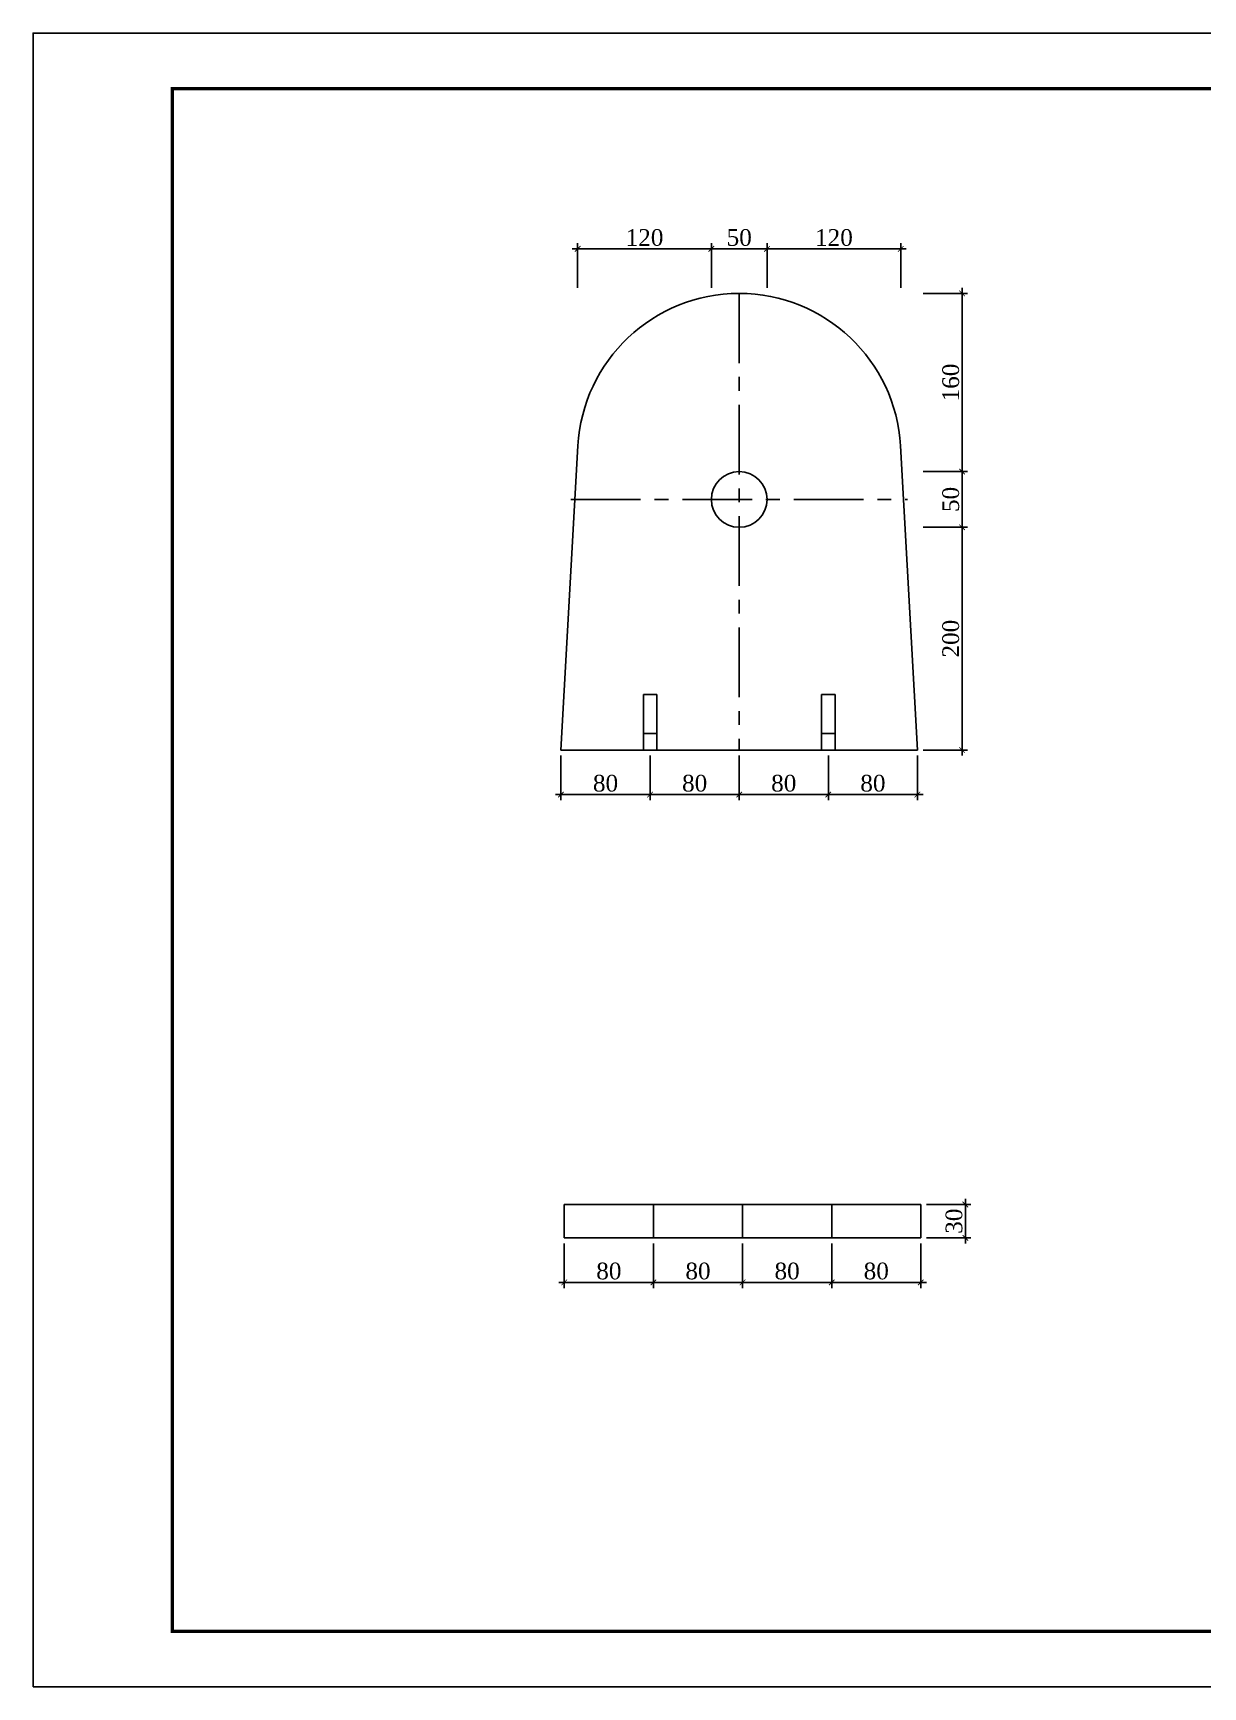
# Model space of a CAD drawing. Extents: x -100 to 130755, y -900 to 30066.
# Drawn here: x 88755 to 109755, y 366 to 30066 of the extents above; entities that cross this region are included whole.
import ezdxf
from ezdxf.enums import TextEntityAlignment as Align

# ---------------------------------------------------------------- set-up
doc = ezdxf.new("R2010")
doc.units = 0
doc.header["$LTSCALE"] = 1000
doc.linetypes.add('CENTER', pattern=[2, 1.25, -0.25, 0.25, -0.25])
doc.layers.get('0').update_dxf_attribs({"linetype": 'CONTINUOUS'})
doc.layers.get('Defpoints').update_dxf_attribs({"linetype": 'CONTINUOUS'})
doc.layers.add('1粗实线', color=1, linetype='CONTINUOUS', lineweight=30)
doc.layers.add('HFZT', color=5, linetype='CONTINUOUS', lineweight=15)
doc.styles.add('dd', font='times.ttf')
doc.styles.add('TSSD_NORM', font='tssdeng.shx', dxfattribs={"width": 0.7, "bigfont": 'hztxt.shx'})
doc.dimstyles.get("Standard").update_dxf_attribs({"dimtxt": 0.18, "dimasz": 0.18, "dimexe": 0.18, "dimexo": 0.0625, "dimgap": 0.09, "dimtad": 0, "dimtih": 1, "dimtoh": 1, "dimdec": 4, "dimzin": 0, "dimdsep": 46, "dimtxsty": 'Standard', "dimcen": 0.09, "dimadec": 0, "dimazin": 0, "dimtfac": 1, "dimtdec": 4, "dimtofl": 0, "dimtmove": 0, "dimatfit": 3, "dimfxl": 1, "dimtolj": 1, "dimtzin": 0, "dimarcsym": 0})

# ---------------------------------------------------------------- blocks, each defined once
blk = doc.blocks.new('_ArchTick')
at = {"color": 0, "linetype": 'ByBlock', "const_width": 0.15}
blk.add_lwpolyline([(-0.5, -0.5), (0.5, 0.5)], dxfattribs=at)
blk = doc.blocks.new('*D0')
at = {"color": 0, "lineweight": -2, "transparency": 16777216}
for p, q in [((98231, 17091), (98231, 16291)), ((99831, 17091), (99831, 16291)), ((98131, 16391), (99931, 16391))]:
    blk.add_line(p, q, dxfattribs=at)
at = {"layer": 'Defpoints', "color": 0, "transparency": 16777216}
for p in [(98231, 17191), (99831, 17191), (99831, 16391)]:
    blk.add_point(p, dxfattribs=at)
at = {"color": 0, "lineweight": -2, "transparency": 16777216, "xscale": 100, "yscale": 100, "zscale": 100, "rotation": 180}
blk.add_blockref('_ArchTick', (98231, 16391), dxfattribs=at)
at = {"color": 0, "lineweight": -2, "transparency": 16777216, "xscale": 100, "yscale": 100, "zscale": 100}
blk.add_blockref('_ArchTick', (99831, 16391), dxfattribs=at)
at = {"color": 0, "transparency": 16777216, "insert": (99031, 16593), "char_height": 300, "attachment_point": 5, "style": 'dd'}
blk.add_mtext('\\A1;80', dxfattribs=at)
blk = doc.blocks.new('*D1')
at = {"color": 0, "lineweight": -2, "transparency": 16777216}
for p, q in [((99831, 17091), (99831, 16291)), ((101431, 17091), (101431, 16291)), ((99731, 16391), (101531, 16391))]:
    blk.add_line(p, q, dxfattribs=at)
at = {"layer": 'Defpoints', "color": 0, "transparency": 16777216}
for p in [(99831, 17191), (101431, 17191), (101431, 16391)]:
    blk.add_point(p, dxfattribs=at)
at = {"color": 0, "lineweight": -2, "transparency": 16777216, "xscale": 100, "yscale": 100, "zscale": 100, "rotation": 180}
blk.add_blockref('_ArchTick', (99831, 16391), dxfattribs=at)
at = {"color": 0, "lineweight": -2, "transparency": 16777216, "xscale": 100, "yscale": 100, "zscale": 100}
blk.add_blockref('_ArchTick', (101431, 16391), dxfattribs=at)
at = {"color": 0, "transparency": 16777216, "insert": (100631, 16593), "char_height": 300, "attachment_point": 5, "style": 'dd'}
blk.add_mtext('\\A1;80', dxfattribs=at)
blk = doc.blocks.new('*D2')
at = {"color": 0, "lineweight": -2, "transparency": 16777216}
for p, q in [((101431, 17091), (101431, 16291)), ((103031, 17091), (103031, 16291)), ((101331, 16391), (103131, 16391))]:
    blk.add_line(p, q, dxfattribs=at)
at = {"layer": 'Defpoints', "color": 0, "transparency": 16777216}
for p in [(101431, 17191), (103031, 17191), (103031, 16391)]:
    blk.add_point(p, dxfattribs=at)
at = {"color": 0, "lineweight": -2, "transparency": 16777216, "xscale": 100, "yscale": 100, "zscale": 100, "rotation": 180}
blk.add_blockref('_ArchTick', (101431, 16391), dxfattribs=at)
at = {"color": 0, "lineweight": -2, "transparency": 16777216, "xscale": 100, "yscale": 100, "zscale": 100}
blk.add_blockref('_ArchTick', (103031, 16391), dxfattribs=at)
at = {"color": 0, "transparency": 16777216, "insert": (102231, 16593), "char_height": 300, "attachment_point": 5, "style": 'dd'}
blk.add_mtext('\\A1;80', dxfattribs=at)
blk = doc.blocks.new('*D3')
at = {"color": 0, "lineweight": -2, "transparency": 16777216}
for p, q in [((103031, 17091), (103031, 16291)), ((104631, 17091), (104631, 16291)), ((102931, 16391), (104731, 16391))]:
    blk.add_line(p, q, dxfattribs=at)
at = {"layer": 'Defpoints', "color": 0, "transparency": 16777216}
for p in [(103031, 17191), (104631, 17191), (104631, 16391)]:
    blk.add_point(p, dxfattribs=at)
at = {"color": 0, "lineweight": -2, "transparency": 16777216, "xscale": 100, "yscale": 100, "zscale": 100, "rotation": 180}
blk.add_blockref('_ArchTick', (103031, 16391), dxfattribs=at)
at = {"color": 0, "lineweight": -2, "transparency": 16777216, "xscale": 100, "yscale": 100, "zscale": 100}
blk.add_blockref('_ArchTick', (104631, 16391), dxfattribs=at)
at = {"color": 0, "transparency": 16777216, "insert": (103831, 16593), "char_height": 300, "attachment_point": 5, "style": 'dd'}
blk.add_mtext('\\A1;80', dxfattribs=at)
blk = doc.blocks.new('*D4')
at = {"color": 0, "lineweight": -2, "transparency": 16777216}
for p, q in [((104731, 21191), (105531, 21191)), ((105431, 17091), (105431, 21291)), ((104731, 17191), (105531, 17191))]:
    blk.add_line(p, q, dxfattribs=at)
at = {"layer": 'Defpoints', "color": 0, "transparency": 16777216}
for p in [(104631, 21191), (105431, 21191), (104631, 17191)]:
    blk.add_point(p, dxfattribs=at)
at = {"color": 0, "lineweight": -2, "transparency": 16777216, "xscale": 100, "yscale": 100, "zscale": 100}
for p, rotation in [((105431, 21191), 90), ((105431, 17191), 270)]:
    blk.add_blockref('_ArchTick', p, dxfattribs=dict(at, rotation=rotation))
at = {"color": 0, "transparency": 16777216, "insert": (105229, 19191), "char_height": 300, "attachment_point": 5, "rotation": 90, "style": 'dd'}
blk.add_mtext('\\A1;200', dxfattribs=at)
blk = doc.blocks.new('*D5')
at = {"color": 0, "lineweight": -2, "transparency": 16777216}
for p, q in [((105431, 21091), (105431, 22291)), ((104731, 22191), (105531, 22191)), ((104731, 21191), (105531, 21191))]:
    blk.add_line(p, q, dxfattribs=at)
at = {"layer": 'Defpoints', "color": 0, "transparency": 16777216}
for p in [(104631, 22191), (105431, 22191), (104631, 21191)]:
    blk.add_point(p, dxfattribs=at)
at = {"color": 0, "lineweight": -2, "transparency": 16777216, "xscale": 100, "yscale": 100, "zscale": 100}
for p, rotation in [((105431, 22191), 90), ((105431, 21191), 270)]:
    blk.add_blockref('_ArchTick', p, dxfattribs=dict(at, rotation=rotation))
at = {"color": 0, "transparency": 16777216, "insert": (105229, 21691), "char_height": 300, "attachment_point": 5, "rotation": 90, "style": 'dd'}
blk.add_mtext('\\A1;50', dxfattribs=at)
blk = doc.blocks.new('*D6')
at = {"color": 0, "lineweight": -2, "transparency": 16777216}
for p, q in [((104731, 25391), (105531, 25391)), ((105431, 22091), (105431, 25491)), ((104731, 22191), (105531, 22191))]:
    blk.add_line(p, q, dxfattribs=at)
at = {"layer": 'Defpoints', "color": 0, "transparency": 16777216}
for p in [(104631, 25391), (105431, 25391), (104631, 22191)]:
    blk.add_point(p, dxfattribs=at)
at = {"color": 0, "lineweight": -2, "transparency": 16777216, "xscale": 100, "yscale": 100, "zscale": 100}
for p, rotation in [((105431, 25391), 90), ((105431, 22191), 270)]:
    blk.add_blockref('_ArchTick', p, dxfattribs=dict(at, rotation=rotation))
at = {"color": 0, "transparency": 16777216, "insert": (105229, 23791), "char_height": 300, "attachment_point": 5, "rotation": 90, "style": 'dd'}
blk.add_mtext('\\A1;160', dxfattribs=at)
blk = doc.blocks.new('*D7')
at = {"color": 0, "lineweight": -2, "transparency": 16777216}
for p, q in [((98431, 26191), (101031, 26191)), ((98531, 25491), (98531, 26291)), ((100931, 25491), (100931, 26291))]:
    blk.add_line(p, q, dxfattribs=at)
at = {"layer": 'Defpoints', "color": 0, "transparency": 16777216}
for p in [(100931, 26191), (98531, 25391), (100931, 25391)]:
    blk.add_point(p, dxfattribs=at)
at = {"color": 0, "lineweight": -2, "transparency": 16777216, "xscale": 100, "yscale": 100, "zscale": 100, "rotation": 180}
blk.add_blockref('_ArchTick', (98531, 26191), dxfattribs=at)
at = {"color": 0, "lineweight": -2, "transparency": 16777216, "xscale": 100, "yscale": 100, "zscale": 100}
blk.add_blockref('_ArchTick', (100931, 26191), dxfattribs=at)
at = {"color": 0, "transparency": 16777216, "insert": (99731, 26393), "char_height": 300, "attachment_point": 5, "style": 'dd'}
blk.add_mtext('\\A1;120', dxfattribs=at)
blk = doc.blocks.new('*D8')
at = {"color": 0, "lineweight": -2, "transparency": 16777216}
for p, q in [((100831, 26191), (102031, 26191)), ((100931, 25491), (100931, 26291)), ((101931, 25491), (101931, 26291))]:
    blk.add_line(p, q, dxfattribs=at)
at = {"layer": 'Defpoints', "color": 0, "transparency": 16777216}
for p in [(101931, 26191), (100931, 25391), (101931, 25391)]:
    blk.add_point(p, dxfattribs=at)
at = {"color": 0, "lineweight": -2, "transparency": 16777216, "xscale": 100, "yscale": 100, "zscale": 100, "rotation": 180}
blk.add_blockref('_ArchTick', (100931, 26191), dxfattribs=at)
at = {"color": 0, "lineweight": -2, "transparency": 16777216, "xscale": 100, "yscale": 100, "zscale": 100}
blk.add_blockref('_ArchTick', (101931, 26191), dxfattribs=at)
at = {"color": 0, "transparency": 16777216, "insert": (101431, 26393), "char_height": 300, "attachment_point": 5, "style": 'dd'}
blk.add_mtext('\\A1;50', dxfattribs=at)
blk = doc.blocks.new('*D9')
at = {"color": 0, "lineweight": -2, "transparency": 16777216}
for p, q in [((101831, 26191), (104431, 26191)), ((101931, 25491), (101931, 26291)), ((104331, 25491), (104331, 26291))]:
    blk.add_line(p, q, dxfattribs=at)
at = {"layer": 'Defpoints', "color": 0, "transparency": 16777216}
for p in [(104331, 26191), (101931, 25391), (104331, 25391)]:
    blk.add_point(p, dxfattribs=at)
at = {"color": 0, "lineweight": -2, "transparency": 16777216, "xscale": 100, "yscale": 100, "zscale": 100, "rotation": 180}
blk.add_blockref('_ArchTick', (101931, 26191), dxfattribs=at)
at = {"color": 0, "lineweight": -2, "transparency": 16777216, "xscale": 100, "yscale": 100, "zscale": 100}
blk.add_blockref('_ArchTick', (104331, 26191), dxfattribs=at)
at = {"color": 0, "transparency": 16777216, "insert": (103131, 26393), "char_height": 300, "attachment_point": 5, "style": 'dd'}
blk.add_mtext('\\A1;120', dxfattribs=at)
blk = doc.blocks.new('*D15')
at = {"color": 0, "lineweight": -2, "transparency": 16777216}
for p, q in [((98291, 8330), (98291, 7530)), ((99891, 8330), (99891, 7530)), ((98191, 7630), (99991, 7630))]:
    blk.add_line(p, q, dxfattribs=at)
at = {"layer": 'Defpoints', "color": 0, "transparency": 16777216}
for p in [(98291, 8430), (99891, 8430), (99891, 7630)]:
    blk.add_point(p, dxfattribs=at)
at = {"color": 0, "lineweight": -2, "transparency": 16777216, "xscale": 100, "yscale": 100, "zscale": 100, "rotation": 180}
blk.add_blockref('_ArchTick', (98291, 7630), dxfattribs=at)
at = {"color": 0, "lineweight": -2, "transparency": 16777216, "xscale": 100, "yscale": 100, "zscale": 100}
blk.add_blockref('_ArchTick', (99891, 7630), dxfattribs=at)
at = {"color": 0, "transparency": 16777216, "insert": (99091, 7833), "char_height": 300, "attachment_point": 5, "style": 'dd'}
blk.add_mtext('\\A1;80', dxfattribs=at)
blk = doc.blocks.new('*D16')
at = {"color": 0, "lineweight": -2, "transparency": 16777216}
for p, q in [((99891, 8330), (99891, 7530)), ((101491, 8330), (101491, 7530)), ((99791, 7630), (101591, 7630))]:
    blk.add_line(p, q, dxfattribs=at)
at = {"layer": 'Defpoints', "color": 0, "transparency": 16777216}
for p in [(99891, 8430), (101491, 8430), (101491, 7630)]:
    blk.add_point(p, dxfattribs=at)
at = {"color": 0, "lineweight": -2, "transparency": 16777216, "xscale": 100, "yscale": 100, "zscale": 100, "rotation": 180}
blk.add_blockref('_ArchTick', (99891, 7630), dxfattribs=at)
at = {"color": 0, "lineweight": -2, "transparency": 16777216, "xscale": 100, "yscale": 100, "zscale": 100}
blk.add_blockref('_ArchTick', (101491, 7630), dxfattribs=at)
at = {"color": 0, "transparency": 16777216, "insert": (100691, 7833), "char_height": 300, "attachment_point": 5, "style": 'dd'}
blk.add_mtext('\\A1;80', dxfattribs=at)
blk = doc.blocks.new('*D17')
at = {"color": 0, "lineweight": -2, "transparency": 16777216}
for p, q in [((101491, 8330), (101491, 7530)), ((103091, 8330), (103091, 7530)), ((101391, 7630), (103191, 7630))]:
    blk.add_line(p, q, dxfattribs=at)
at = {"layer": 'Defpoints', "color": 0, "transparency": 16777216}
for p in [(101491, 8430), (103091, 8430), (103091, 7630)]:
    blk.add_point(p, dxfattribs=at)
at = {"color": 0, "lineweight": -2, "transparency": 16777216, "xscale": 100, "yscale": 100, "zscale": 100, "rotation": 180}
blk.add_blockref('_ArchTick', (101491, 7630), dxfattribs=at)
at = {"color": 0, "lineweight": -2, "transparency": 16777216, "xscale": 100, "yscale": 100, "zscale": 100}
blk.add_blockref('_ArchTick', (103091, 7630), dxfattribs=at)
at = {"color": 0, "transparency": 16777216, "insert": (102291, 7833), "char_height": 300, "attachment_point": 5, "style": 'dd'}
blk.add_mtext('\\A1;80', dxfattribs=at)
blk = doc.blocks.new('*D18')
at = {"color": 0, "lineweight": -2, "transparency": 16777216}
for p, q in [((103091, 8330), (103091, 7530)), ((104691, 8330), (104691, 7530)), ((102991, 7630), (104791, 7630))]:
    blk.add_line(p, q, dxfattribs=at)
at = {"layer": 'Defpoints', "color": 0, "transparency": 16777216}
for p in [(103091, 8430), (104691, 8430), (104691, 7630)]:
    blk.add_point(p, dxfattribs=at)
at = {"color": 0, "lineweight": -2, "transparency": 16777216, "xscale": 100, "yscale": 100, "zscale": 100, "rotation": 180}
blk.add_blockref('_ArchTick', (103091, 7630), dxfattribs=at)
at = {"color": 0, "lineweight": -2, "transparency": 16777216, "xscale": 100, "yscale": 100, "zscale": 100}
blk.add_blockref('_ArchTick', (104691, 7630), dxfattribs=at)
at = {"color": 0, "transparency": 16777216, "insert": (103891, 7833), "char_height": 300, "attachment_point": 5, "style": 'dd'}
blk.add_mtext('\\A1;80', dxfattribs=at)
blk = doc.blocks.new('*D19')
at = {"color": 0, "lineweight": -2, "transparency": 16777216}
for p, q in [((104791, 9030), (105591, 9030)), ((105491, 8330), (105491, 9130)), ((104791, 8430), (105591, 8430))]:
    blk.add_line(p, q, dxfattribs=at)
at = {"layer": 'Defpoints', "color": 0, "transparency": 16777216}
for p in [(104691, 9030), (105491, 9030), (104691, 8430)]:
    blk.add_point(p, dxfattribs=at)
at = {"color": 0, "lineweight": -2, "transparency": 16777216, "xscale": 100, "yscale": 100, "zscale": 100}
for p, rotation in [((105491, 9030), 90), ((105491, 8430), 270)]:
    blk.add_blockref('_ArchTick', p, dxfattribs=dict(at, rotation=rotation))
at = {"color": 0, "transparency": 16777216, "insert": (105288, 8730), "char_height": 300, "attachment_point": 5, "rotation": 90, "style": 'dd'}
blk.add_mtext('\\A1;30', dxfattribs=at)
blk = doc.blocks.new('施工设计图框')
at = {"color": 7, "linetype": 'Continuous'}
blk.add_lwpolyline([(-395.5, -13.5), (-395.5, 283.5), (24.5, 283.5), (24.5, -13.5), (-395.5, -13.5)], dxfattribs=at)
at = {"layer": '1粗实线', "color": 7, "linetype": 'Continuous', "const_width": 0.6}
blk.add_lwpolyline([(-370.5, -3.5), (-370.5, 273.5), (14.5, 273.5), (14.5, -3.5), (-370.5, -3.5)], dxfattribs=at)
at = {"layer": 'HFZT', "color": 2, "style": 'TSSD_NORM', "width": 0.7}
for tag, height, p in [('比例尺', 2.5, (7.25, 17.5)), ('图号', 2.5, (-20.49, 3.5)), ('日期', 2.5, (7.25, 3.5)), ('图名', 4, (-76.24, 0.75))]:
    blk.add_attdef(tag, text='', height=height, dxfattribs=at).set_placement(p, align=Align.MIDDLE)

msp = doc.modelspace()

# ---------------------------------------------------------------- linework, layer by layer
at = {"linetype": 'CENTER'}
for p, q in [((101431.10653, 25390.54061), (101431.10653, 17190.54061)), ((98411.10653, 21690.54061), (104451.10653, 21690.54061)), ((99890.8123, 8430.27531), (99890.8123, 9030.27531)), ((101490.8123, 8430.27531), (101490.8123, 9030.27531)), ((103090.8123, 8430.27531), (103090.8123, 9030.27531))]:
    msp.add_line(p, q, dxfattribs=at)
for p, q in [((98231.10653, 17190.54061), (98535.60338, 22651.97647)), ((104631.10653, 17190.54061), (104326.60967, 22651.97647)), ((99711.10653, 17190.54061), (99711.10653, 18190.54061)), ((99711.10653, 18190.54061), (99951.10653, 18190.54061)), ((99951.10653, 17190.54061), (99951.10653, 18190.54061)), ((102911.10653, 17190.54061), (102911.10653, 18190.54061)), ((102911.10653, 18190.54061), (103151.10653, 18190.54061)), ((103151.10653, 17190.54061), (103151.10653, 18190.54061)), ((99711.10653, 17490.54061), (99951.10653, 17490.54061)), ((102911.10653, 17490.54061), (103151.10653, 17490.54061)), ((98231.10653, 17190.54061), (104631.10653, 17190.54061)), ((98290.8123, 9030.27531), (104690.8123, 9030.27531)), ((98290.8123, 8430.27531), (98290.8123, 9030.27531)), ((104690.8123, 8430.27531), (104690.8123, 9030.27531)), ((98290.8123, 8430.27531), (104690.8123, 8430.27531))]:
    msp.add_line(p, q)
msp.add_circle((101431.10653, 21690.54061), 500)
msp.add_arc((101431.10653, 22490.54061), 2900, 3.191164621, 176.808835379)

# ---------------------------------------------------------------- block references
at = {"xscale": 100, "yscale": 100, "zscale": 100}
msp.add_blockref('施工设计图框', (128305.56396, 1716.12281), dxfattribs=at)

# ---------------------------------------------------------------- dimensions: what is measured, and where the dimension line sits
for p1, p2, distance, text, override, picture, middle in [((98531.10653, 25390.54061), (100931.10653, 25390.54061), 800, '120', {"dimtxt": 300, "dimasz": 100, "dimexe": 100, "dimexo": 100, "dimgap": 50, "dimtad": 1, "dimjust": 0, "dimtih": 1, "dimtxsty": 'dd', "dimblk1": 'ArchTick', "dimblk2": 'ArchTick', "dimsah": 1, "dimdle": 100}, '*D7', (99731.10653, 26393.13614)), ((100931.10653, 25390.54061), (101931.10653, 25390.54061), 800, '50', {"dimtxt": 300, "dimasz": 100, "dimexe": 100, "dimexo": 100, "dimgap": 50, "dimtad": 1, "dimjust": 0, "dimtih": 1, "dimtxsty": 'dd', "dimblk1": 'ArchTick', "dimblk2": 'ArchTick', "dimsah": 1, "dimdle": 100}, '*D8', (101431.10653, 26393.13614)), ((101931.10653, 25390.54061), (104331.10653, 25390.54061), 800, '120', {"dimtxt": 300, "dimasz": 100, "dimexe": 100, "dimexo": 100, "dimgap": 50, "dimtad": 1, "dimjust": 0, "dimtih": 1, "dimtxsty": 'dd', "dimblk1": 'ArchTick', "dimblk2": 'ArchTick', "dimsah": 1, "dimdle": 100}, '*D9', (103131.10653, 26393.13614)), ((104631.10653, 22190.54061), (104631.10653, 25390.54061), -800, '160', {"dimtxt": 300, "dimasz": 100, "dimexe": 100, "dimexo": 100, "dimgap": 50, "dimtad": 1, "dimjust": 0, "dimtih": 0, "dimtxsty": 'dd', "dimblk1": 'ArchTick', "dimblk2": 'ArchTick', "dimsah": 1, "dimdle": 100}, '*D6', (105228.511, 23790.54061)), ((104631.10653, 21190.54061), (104631.10653, 22190.54061), -800, '50', {"dimtxt": 300, "dimasz": 100, "dimexe": 100, "dimexo": 100, "dimgap": 50, "dimtad": 1, "dimjust": 0, "dimtih": 0, "dimtxsty": 'dd', "dimblk1": 'ArchTick', "dimblk2": 'ArchTick', "dimsah": 1, "dimdle": 100}, '*D5', (105228.511, 21690.54061)), ((104631.10653, 17190.54061), (104631.10653, 21190.54061), -800, '200', {"dimtxt": 300, "dimasz": 100, "dimexe": 100, "dimexo": 100, "dimgap": 50, "dimtad": 1, "dimjust": 0, "dimtih": 0, "dimtxsty": 'dd', "dimblk1": 'ArchTick', "dimblk2": 'ArchTick', "dimsah": 1, "dimdle": 100}, '*D4', (105228.511, 19190.54061)), ((98231.10653, 17190.54061), (99831.10653, 17190.54061), -800, '80', {"dimtxt": 300, "dimasz": 100, "dimexe": 100, "dimexo": 100, "dimgap": 50, "dimtad": 1, "dimjust": 0, "dimtih": 0, "dimtxsty": 'dd', "dimblk1": 'ArchTick', "dimblk2": 'ArchTick', "dimsah": 1, "dimdle": 100}, '*D0', (99031.10653, 16593.13614)), ((99831.10653, 17190.54061), (101431.10653, 17190.54061), -800, '80', {"dimtxt": 300, "dimasz": 100, "dimexe": 100, "dimexo": 100, "dimgap": 50, "dimtad": 1, "dimjust": 0, "dimtih": 0, "dimtxsty": 'dd', "dimblk1": 'ArchTick', "dimblk2": 'ArchTick', "dimsah": 1, "dimdle": 100}, '*D1', (100631.10653, 16593.13614)), ((101431.10653, 17190.54061), (103031.10653, 17190.54061), -800, '80', {"dimtxt": 300, "dimasz": 100, "dimexe": 100, "dimexo": 100, "dimgap": 50, "dimtad": 1, "dimjust": 0, "dimtih": 0, "dimtxsty": 'dd', "dimblk1": 'ArchTick', "dimblk2": 'ArchTick', "dimsah": 1, "dimdle": 100}, '*D2', (102231.10653, 16593.13614)), ((103031.10653, 17190.54061), (104631.10653, 17190.54061), -800, '80', {"dimtxt": 300, "dimasz": 100, "dimexe": 100, "dimexo": 100, "dimgap": 50, "dimtad": 1, "dimjust": 0, "dimtih": 0, "dimtxsty": 'dd', "dimblk1": 'ArchTick', "dimblk2": 'ArchTick', "dimsah": 1, "dimdle": 100}, '*D3', (103831.10653, 16593.13614)), ((104690.8123, 8430.27531), (104690.8123, 9030.27531), -800, '30', {"dimtxt": 300, "dimasz": 100, "dimexe": 100, "dimexo": 100, "dimgap": 50, "dimtad": 1, "dimjust": 0, "dimtih": 0, "dimtxsty": 'dd', "dimblk1": 'ArchTick', "dimblk2": 'ArchTick', "dimsah": 1, "dimdle": 100}, '*D19', (105288.21677, 8730.27531)), ((98290.8123, 8430.27531), (99890.8123, 8430.27531), -800, '80', {"dimtxt": 300, "dimasz": 100, "dimexe": 100, "dimexo": 100, "dimgap": 50, "dimtad": 1, "dimjust": 0, "dimtih": 0, "dimtxsty": 'dd', "dimblk1": 'ArchTick', "dimblk2": 'ArchTick', "dimsah": 1, "dimdle": 100}, '*D15', (99090.8123, 7832.87084)), ((99890.8123, 8430.27531), (101490.8123, 8430.27531), -800, '80', {"dimtxt": 300, "dimasz": 100, "dimexe": 100, "dimexo": 100, "dimgap": 50, "dimtad": 1, "dimjust": 0, "dimtih": 0, "dimtxsty": 'dd', "dimblk1": 'ArchTick', "dimblk2": 'ArchTick', "dimsah": 1, "dimdle": 100}, '*D16', (100690.8123, 7832.87084)), ((101490.8123, 8430.27531), (103090.8123, 8430.27531), -800, '80', {"dimtxt": 300, "dimasz": 100, "dimexe": 100, "dimexo": 100, "dimgap": 50, "dimtad": 1, "dimjust": 0, "dimtih": 0, "dimtxsty": 'dd', "dimblk1": 'ArchTick', "dimblk2": 'ArchTick', "dimsah": 1, "dimdle": 100}, '*D17', (102290.8123, 7832.87084)), ((103090.8123, 8430.27531), (104690.8123, 8430.27531), -800, '80', {"dimtxt": 300, "dimasz": 100, "dimexe": 100, "dimexo": 100, "dimgap": 50, "dimtad": 1, "dimjust": 0, "dimtih": 0, "dimtxsty": 'dd', "dimblk1": 'ArchTick', "dimblk2": 'ArchTick', "dimsah": 1, "dimdle": 100}, '*D18', (103890.8123, 7832.87084))]:
    dim = msp.add_aligned_dim(p1=p1, p2=p2, distance=distance, text=text, dimstyle='Standard', override=override)
    dim.commit()
    dim.dimension.update_dxf_attribs({"geometry": picture, "text_midpoint": middle})

doc.saveas('drawing.dxf')
